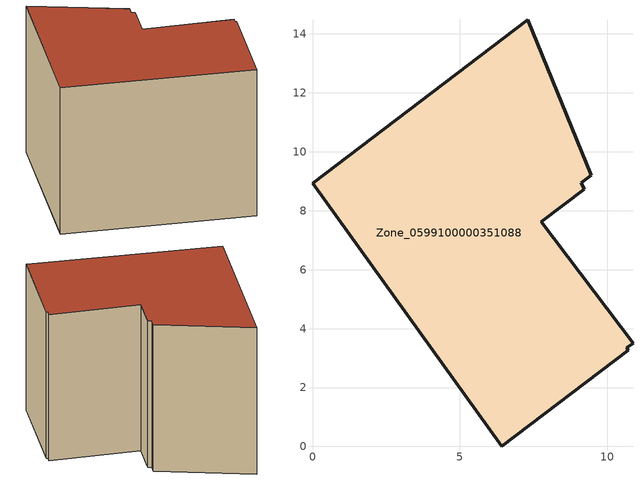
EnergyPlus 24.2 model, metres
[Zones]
Zone_0599100000351088
 floor ground (C_G): 7.76,7.62 10.88,3.5 10.67,3.35 10.72,3.27 6.43,0 0,8.94 7.3,14.49 9.45,9.2 9.13,8.95 9.22,8.74 z0
 wall outside (C_F): 9.45,9.2 7.3,14.49 0,8.94 6.43,0 10.72,3.27 10.67,3.35 10.88,3.5 7.76,7.62 9.22,8.74 9.13,8.95 9.45,9.2 z0:9.31
 roof outside (C_R): 6.43,0 10.72,3.27 10.67,3.35 10.88,3.5 7.76,7.62 9.22,8.74 9.13,8.95 9.45,9.2 7.3,14.49 0,8.94 z9.31
[BUILDING]
Pand.0599100000351088: North Axis=0; Terrain=City; Loads Convergence Tolerance Value=0.04; Temperature Convergence Tolerance Value=0.4; Solar Distribution=FullExterior; Maximum Number of Warmup Days=25; Minimum Number of Warmup Days=1
[Site:Location]
Rotterdam.The.Hague.AP_ZH_NLD Design_Conditions: Latitude=51.96; Longitude=4.45; Time Zone=1; Elevation=-4.5
[SITE:GROUNDTEMPERATURE:BUILDINGSURFACE]
18, 18, 18, 18, 18, 18, 18, 18, 18, 18, 18, 18
[MATERIAL] Thermal Absorptance=0.9; Solar Absorptance=0.7; Visible Absorptance=0.7
Name | Roughness | Thickness | Conductivity | Density | Specific Heat
G.TC.1992-2005 | MediumSmooth | 0.15 | 0.06 | 540 | 1210
F.TC.1992-2005 | Rough | 0.3 | 0.12 | 1920 | 840
R.TC.1992-2005 | MediumRough | 0.2 | 0.08 | 1500 | 1000
[CONSTRUCTION]
C_G: G.TC.1992-2005
C_F: F.TC.1992-2005
C_R: R.TC.1992-2005
[ZONE]
Zone_0599100000351088: Type=1; Multiplier=1; Ceiling Height=Autocalculate; Volume=Autocalculate; Floor Area=autocalculate; Part of Total Floor Area=Yes
[ZONEINFILTRATION:DESIGNFLOWRATE]
Infil_Zone_0599100000351088: Zone or ZoneList or Space or SpaceList=Zone_0599100000351088; Schedule=AlwaysOn; Design Flow Rate Calculation Method=Flow/Area; Flow Rate per Floor Area=0.0015; Constant Term Coefficient=1; Temperature Term Coefficient=0; Velocity Term Coefficient=0; Velocity Squared Term Coefficient=0
[HVACTEMPLATE:ZONE:IDEALLOADSAIRSYSTEM]
Zone_0599100000351088: Maximum Heating Supply Air Temperature=50; Minimum Cooling Supply Air Temperature=13; Maximum Heating Supply Air Humidity Ratio=0.0156; Minimum Cooling Supply Air Humidity Ratio=0.0077; Heating Limit=NoLimit; Cooling Limit=NoLimit; Dehumidification Control Type=ConstantSensibleHeatRatio; Cooling Sensible Heat Ratio=0.7; Dehumidification Setpoint=60; Humidification Control Type=None; Humidification Setpoint=30; Outdoor Air Method=None; Outdoor Air Flow Rate per Person=0.00944; Outdoor Air Flow Rate per Zone Floor Area=0; Outdoor Air Flow Rate per Zone=0; Demand Controlled Ventilation Type=None; Outdoor Air Economizer Type=NoEconomizer; Heat Recovery Type=None; Sensible Heat Recovery Effectiveness=0.7; Latent Heat Recovery Effectiveness=0.65
[ZONECONTROL:THERMOSTAT]
ThermostatControl_Zone_0599100000351088: Zone or ZoneList=Zone_0599100000351088; Control Type Schedule=DualSetpointControlType; Control 1=Thermostat_Zone_0599100000351088; Temperature Difference Between Cutout And Setpoint=0
[THERMOSTATSETPOINT:DUALSETPOINT]
Thermostat_Zone_0599100000351088: Heating Setpoint Temperature Schedule=HeatingSetpoint_Zone_0599100000351088; Cooling Setpoint Temperature Schedule=CoolingSetpoint_Zone_0599100000351088
[SCHEDULE:COMPACT]
HeatingSetpoint_Zone_0599100000351088: Through: 12/31, For: AllDays, Until: 24:00, 21
CoolingSetpoint_Zone_0599100000351088: Through: 12/31, For: AllDays, Until: 24:00, 24
DualSetpointControlType: Through: 12/31, For: AllDays, Until: 24:00, 4
AlwaysOn: Through: 12/31, For: AllDays, Until: 24:00, 1
